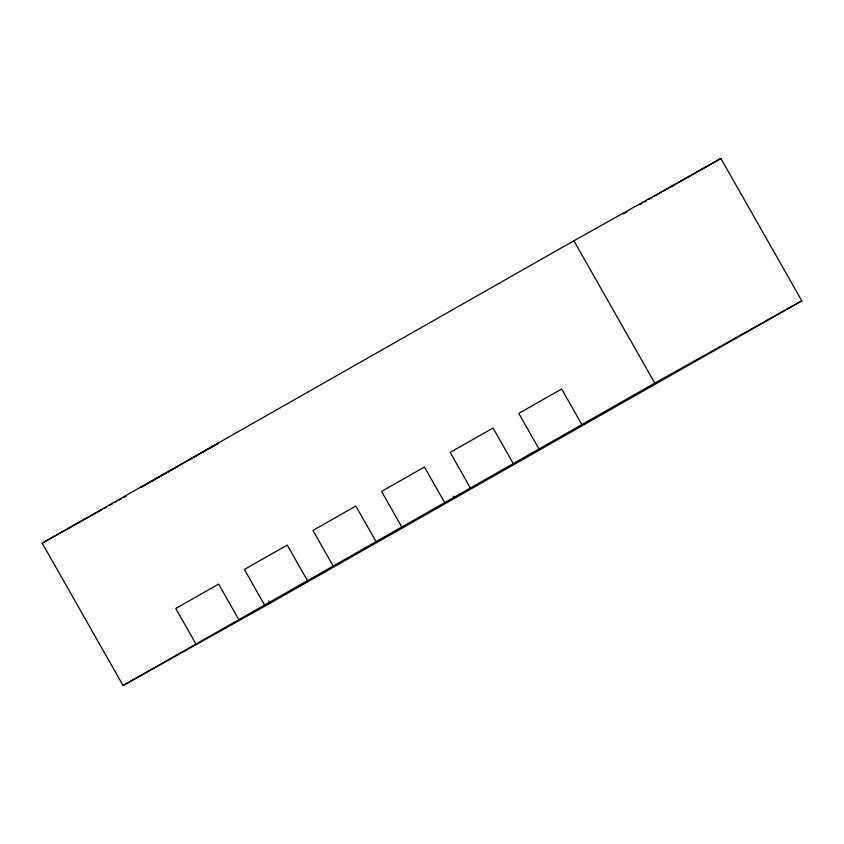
<?xml version="1.0" encoding="UTF-8"?>
<svg xmlns="http://www.w3.org/2000/svg" width="844" height="844" viewBox="0 0 844 844"><rect width="100%" height="100%" fill="white"/><g stroke="black" fill="none" stroke-linecap="round" stroke-linejoin="round"><path stroke-width="1.27" d="M200.461 453.513L218.448 443.227L207.898 449.156M42.2 543.156L573.899 240.772L720.924 158.482L801.8 300.844L270.101 603.228L123.076 685.518L42.2 543.156L101.924 509.723M199.311 454.167L140.853 487.304L159.516 476.776M171.026 470.245L178.844 465.814M623.526 213.87L626.965 211.918M639.562 204.744L641.862 203.446M644.151 202.138L646.441 200.84M648.73 199.532L652.169 197.58M654.459 196.272L661.337 192.369M663.627 191.06L720.924 158.482M123.076 685.518L654.775 383.134L801.8 300.844M189.394 459.642L206.864 449.736M160.518 476.206L169.908 470.878M104.223 508.447L106.523 507.16M109.973 505.229L112.263 503.942M114.562 502.655L116.862 501.368M119.162 500.081L121.452 498.793M123.751 497.517L126.051 496.23M573.899 240.772L654.775 383.134M581.885 424.595L561.661 389L518.786 413.381L538.999 448.976M513.279 463.609L493.054 428.013L450.179 452.405L470.393 487.99M453.217 496.145L454.473 498.371M444.672 502.623L424.448 467.038L381.572 491.419L401.786 527.015M376.065 541.648L355.841 506.052L312.966 530.443L333.18 566.029M307.459 580.661L287.234 545.066L244.359 569.457L264.573 605.043M268.803 600.949L270.101 603.228M238.852 619.675L218.628 584.09L175.752 608.471L195.966 644.067"/></g></svg>
